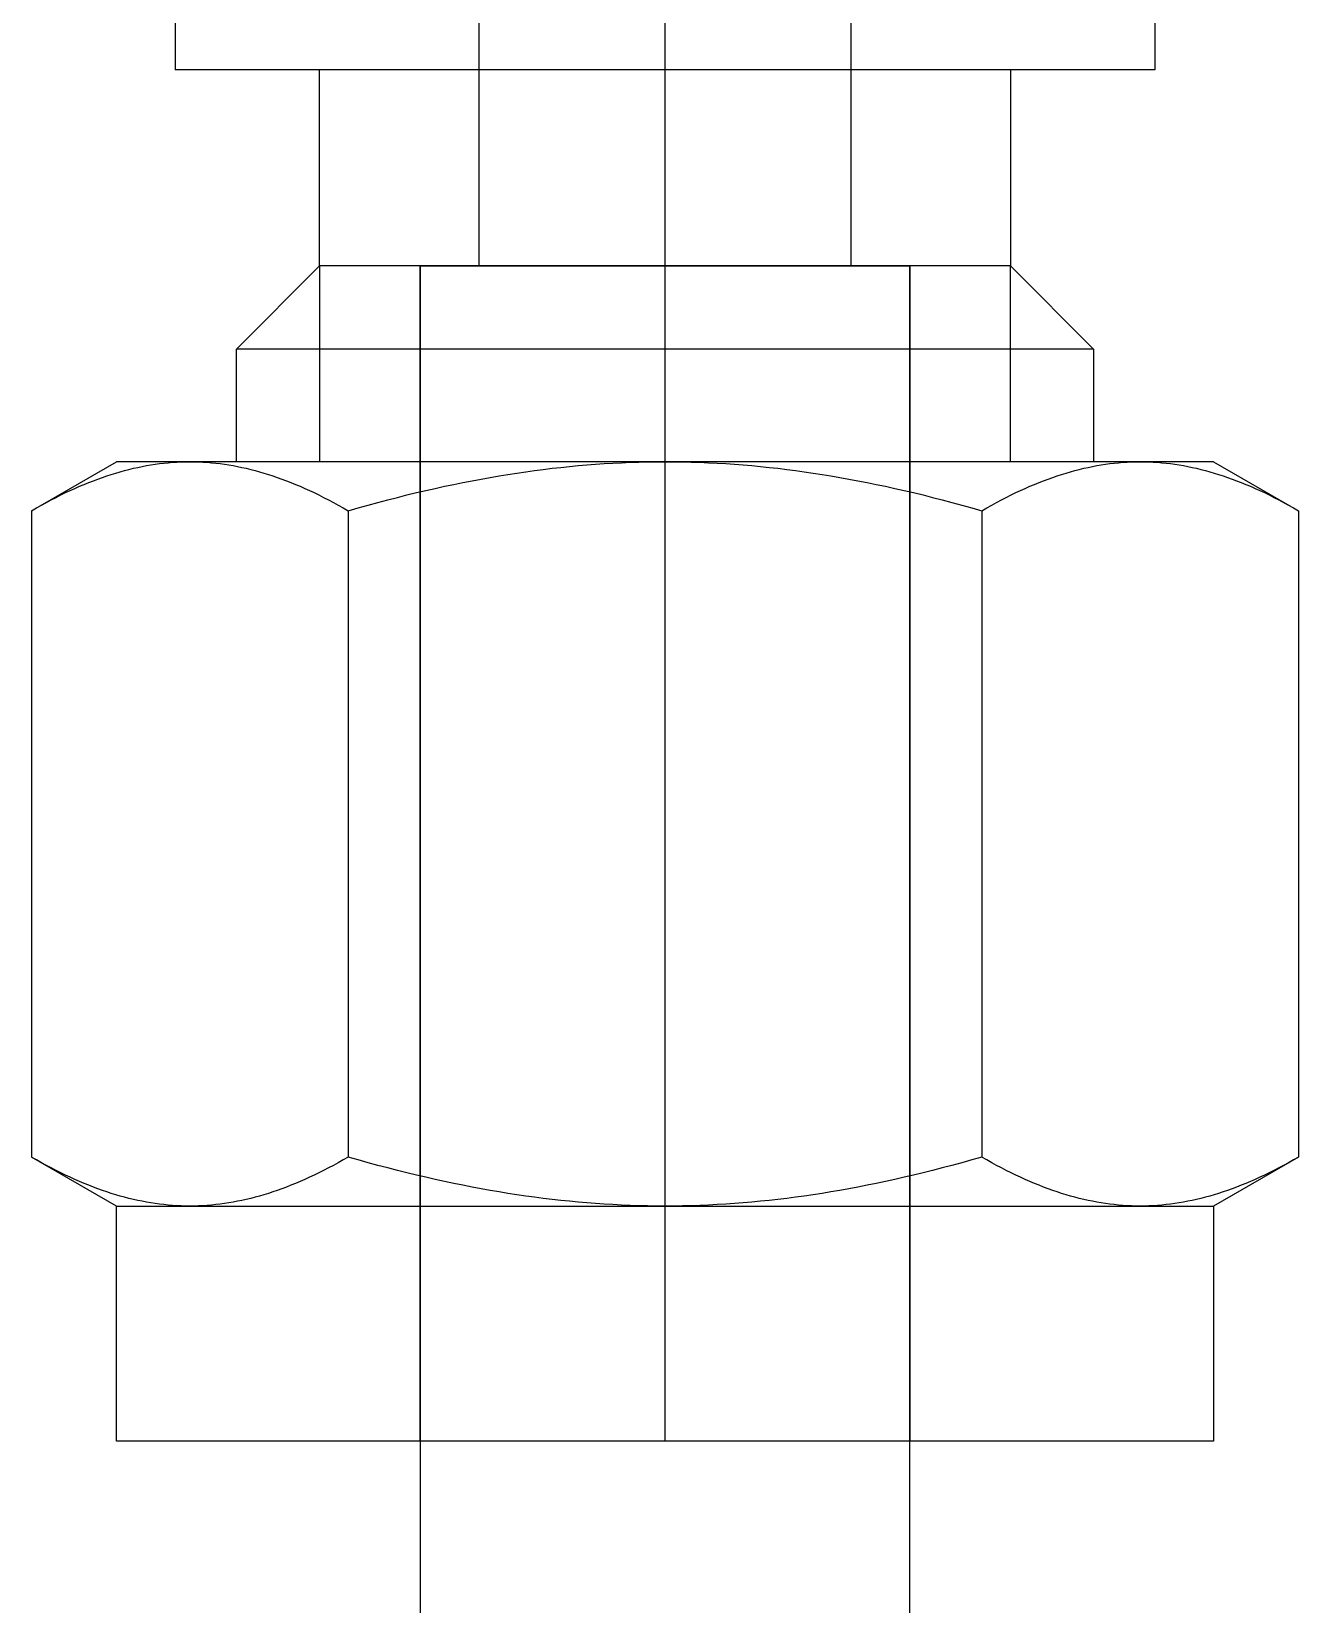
# Model space of a CAD drawing. Header units: inches. Extents: x 5.3 to 31.2, y 3.7 to 34.9.
# Drawn here: x 20.238 to 20.885, y 27.288 to 28.091 of the extents above; entities that cross this region are included whole.
import ezdxf

# ---------------------------------------------------------------- set-up
doc = ezdxf.new("R2010")
doc.units = ezdxf.units.IN
doc.header["$MEASUREMENT"] = 0
doc.linetypes.add('CENTER2', pattern=[28.575, 19.05, -3.175, 3.175, -3.175])
doc.linetypes.add('HIDDEN2', pattern=[4.7625, 3.175, -1.5875])
for name, color, linetype in [('.25 tubes', 170, 'Continuous'), ('TRDETAIL2', 7, 'Continuous'), ('TRDETAIL3', 7, 'Continuous'), ('TRMODEL1', 7, 'Continuous'), ('TRMODEL3', 7, 'Continuous')]:
    doc.layers.add(name, color=color, linetype=linetype)

# ---------------------------------------------------------------- blocks, each defined once
blk = doc.blocks.new('SS-400-3')
at = {"layer": 'TRDETAIL2', "color": 6, "linetype": 'HIDDEN2'}
for p, q in [((1.06, 0.125), (0.46, 0.125)), ((0.46, 0.125), (0.46, -0.125)), ((-0.46, 0.095), (0.46, 0.095)), ((0.46, -0.095), (0.095, -0.095)), ((0.46, -0.125), (1.06, -0.125))]:
    blk.add_line(p, q, dxfattribs=at)
at = {"layer": 'TRDETAIL3', "color": 4, "linetype": 'CENTER2'}
blk.add_line((-1.06, 0), (1.06, 0), dxfattribs=at)
at = {"layer": 'TRMODEL1', "color": 7, "linetype": 'Continuous'}
for p, q in [((0.58501, 0.32332), (0.56, 0.28)), ((0.58501, 0.32332), (0.58355, 0.32076)), ((0.58501, 0.32332), (0.91499, 0.32332)), ((0.91645, 0.32076), (0.91499, 0.32332)), ((0.94, 0.28), (0.91499, 0.32332)), ((0.57947, 0.31324), (0.5782, 0.31077)), ((0.58078, 0.31572), (0.57947, 0.31324)), ((0.58214, 0.31823), (0.58078, 0.31572)), ((0.58355, 0.32076), (0.58214, 0.31823)), ((0.91786, 0.31823), (0.91645, 0.32076)), ((0.91922, 0.31572), (0.91786, 0.31823)), ((0.92053, 0.31324), (0.91922, 0.31572)), ((0.9218, 0.31077), (0.92053, 0.31324)), ((0.57581, 0.30591), (0.57469, 0.3035)), ((0.57699, 0.30833), (0.57581, 0.30591)), ((0.5782, 0.31077), (0.57699, 0.30833)), ((0.92301, 0.30833), (0.9218, 0.31077)), ((0.92419, 0.30591), (0.92301, 0.30833)), ((0.92531, 0.3035), (0.92419, 0.30591)), ((0.57256, 0.29875), (0.57157, 0.29639)), ((0.5736, 0.30112), (0.57256, 0.29875)), ((0.57469, 0.3035), (0.5736, 0.30112)), ((0.9264, 0.30112), (0.92531, 0.3035)), ((0.92744, 0.29875), (0.9264, 0.30112)), ((0.92843, 0.29639), (0.92744, 0.29875)), ((0.56884, 0.28942), (0.56802, 0.28712)), ((0.56971, 0.29173), (0.56884, 0.28942)), ((0.57062, 0.29406), (0.56971, 0.29173)), ((0.57157, 0.29639), (0.57062, 0.29406)), ((0.92938, 0.29406), (0.92843, 0.29639)), ((0.93029, 0.29173), (0.92938, 0.29406)), ((0.93116, 0.28942), (0.93029, 0.29173)), ((0.93198, 0.28712), (0.93116, 0.28942)), ((0.56649, 0.28256), (0.56579, 0.28029)), ((0.56723, 0.28483), (0.56649, 0.28256)), ((0.56802, 0.28712), (0.56723, 0.28483)), ((0.93277, 0.28483), (0.93198, 0.28712)), ((0.93351, 0.28256), (0.93277, 0.28483)), ((0.93421, 0.28029), (0.93351, 0.28256)), ((0.56, 0.24249), (0.56, 0.28)), ((0.56393, 0.27354), (0.56339, 0.27131)), ((0.56451, 0.27579), (0.56393, 0.27354)), ((0.56513, 0.27803), (0.56451, 0.27579)), ((0.56579, 0.28029), (0.56513, 0.27803)), ((0.93487, 0.27803), (0.93421, 0.28029)), ((0.93549, 0.27579), (0.93487, 0.27803)), ((0.93607, 0.27354), (0.93549, 0.27579)), ((0.93661, 0.27131), (0.93607, 0.27354)), ((0.94, 0.28), (0.94, 0.24249)), ((1.06, 0.28), (0.94, 0.28)), ((1.06, -0.28), (1.06, 0.28)), ((0.56243, 0.26685), (0.56201, 0.26463)), ((0.56289, 0.26908), (0.56243, 0.26685)), ((0.56339, 0.27131), (0.56289, 0.26908)), ((0.93711, 0.26908), (0.93661, 0.27131)), ((0.93757, 0.26685), (0.93711, 0.26908)), ((0.93799, 0.26463), (0.93757, 0.26685)), ((0.56099, 0.25799), (0.56073, 0.25578)), ((0.56129, 0.2602), (0.56099, 0.25799)), ((0.56163, 0.26242), (0.56129, 0.2602)), ((0.56201, 0.26463), (0.56163, 0.26242)), ((0.93837, 0.26242), (0.93799, 0.26463)), ((0.93871, 0.2602), (0.93837, 0.26242)), ((0.93901, 0.25799), (0.93871, 0.2602)), ((0.93927, 0.25578), (0.93901, 0.25799)), ((-0.36, 0.25), (0.36, 0.25)), ((0.36, -0.25), (0.36, 0.25)), ((0.56018, 0.24914), (0.56008, 0.24693)), ((0.56032, 0.25136), (0.56018, 0.24914)), ((0.56051, 0.25357), (0.56032, 0.25136)), ((0.56073, 0.25578), (0.56051, 0.25357)), ((0.93949, 0.25357), (0.93927, 0.25578)), ((0.93968, 0.25136), (0.93949, 0.25357)), ((0.93982, 0.24914), (0.93968, 0.25136)), ((0.93992, 0.24693), (0.93982, 0.24914)), ((0.56002, 0.24471), (0.56, 0.24249)), ((0.56, 0.24249), (0.56002, 0.24026)), ((0.56, 0), (0.56, 0.24249)), ((0.56008, 0.24693), (0.56002, 0.24471)), ((0.93998, 0.24471), (0.93992, 0.24693)), ((0.94, 0.24249), (0.93998, 0.24471)), ((0.93998, 0.24026), (0.94, 0.24249)), ((0.94, 0.24249), (0.94, 0)), ((0.56002, 0.24026), (0.56008, 0.23805)), ((0.56008, 0.23805), (0.56018, 0.23583)), ((0.56018, 0.23583), (0.56032, 0.23362)), ((0.56032, 0.23362), (0.56051, 0.23141)), ((0.93949, 0.23141), (0.93968, 0.23362)), ((0.93968, 0.23362), (0.93982, 0.23583)), ((0.93982, 0.23583), (0.93992, 0.23805)), ((0.93992, 0.23805), (0.93998, 0.24026)), ((0.56051, 0.23141), (0.56073, 0.22919)), ((0.56073, 0.22919), (0.56099, 0.22698)), ((0.56099, 0.22698), (0.56129, 0.22477)), ((0.93871, 0.22477), (0.93901, 0.22698)), ((0.93901, 0.22698), (0.93927, 0.22919)), ((0.93927, 0.22919), (0.93949, 0.23141)), ((0.5025, 0.21875), (0.46, 0.17625)), ((0.5025, -0.21875), (0.5025, 0.21875)), ((0.56, 0.21875), (0.5025, 0.21875)), ((0.56129, 0.22477), (0.56163, 0.22256)), ((0.56163, 0.22256), (0.56201, 0.22034)), ((0.56201, 0.22034), (0.56243, 0.21812)), ((0.56243, 0.21812), (0.56289, 0.2159)), ((0.93711, 0.2159), (0.93757, 0.21812)), ((0.93757, 0.21812), (0.93799, 0.22034)), ((0.93799, 0.22034), (0.93837, 0.22256)), ((0.93837, 0.22256), (0.93871, 0.22477)), ((0.56289, 0.2159), (0.56339, 0.21367)), ((0.56339, 0.21367), (0.56393, 0.21143)), ((0.56393, 0.21143), (0.56451, 0.20919)), ((0.56451, 0.20919), (0.56513, 0.20694)), ((0.93487, 0.20694), (0.93549, 0.20919)), ((0.93549, 0.20919), (0.93607, 0.21143)), ((0.93607, 0.21143), (0.93661, 0.21367)), ((0.93661, 0.21367), (0.93711, 0.2159)), ((0.56513, 0.20694), (0.56579, 0.20468)), ((0.56579, 0.20468), (0.56649, 0.20242)), ((0.56649, 0.20242), (0.56723, 0.20014)), ((0.93277, 0.20014), (0.93351, 0.20242)), ((0.93351, 0.20242), (0.93421, 0.20468)), ((0.93421, 0.20468), (0.93487, 0.20694)), ((0.56723, 0.20014), (0.56802, 0.19785)), ((0.56802, 0.19785), (0.56884, 0.19555)), ((0.56884, 0.19555), (0.56971, 0.19324)), ((0.56971, 0.19324), (0.57062, 0.19092)), ((0.92938, 0.19092), (0.93029, 0.19324)), ((0.93029, 0.19324), (0.93116, 0.19555)), ((0.93116, 0.19555), (0.93198, 0.19785)), ((0.93198, 0.19785), (0.93277, 0.20014)), ((0.57062, 0.19092), (0.57157, 0.18858)), ((0.57157, 0.18858), (0.57256, 0.18623)), ((0.57256, 0.18623), (0.5736, 0.18386)), ((0.9264, 0.18386), (0.92744, 0.18623)), ((0.92744, 0.18623), (0.92843, 0.18858)), ((0.92843, 0.18858), (0.92938, 0.19092)), ((0.5736, 0.18386), (0.57469, 0.18147)), ((0.57469, 0.18147), (0.57581, 0.17907)), ((0.57581, 0.17907), (0.57699, 0.17664)), ((0.92301, 0.17664), (0.92419, 0.17907)), ((0.92419, 0.17907), (0.92531, 0.18147)), ((0.92531, 0.18147), (0.9264, 0.18386)), ((0.46, 0.17625), (0.36, 0.17625)), ((0.46, -0.17625), (0.46, 0.17625)), ((0.57699, 0.17664), (0.5782, 0.1742)), ((0.5782, 0.1742), (0.57947, 0.17174)), ((0.57947, 0.17174), (0.58078, 0.16925)), ((0.58078, 0.16925), (0.58214, 0.16675)), ((0.91786, 0.16675), (0.91922, 0.16925)), ((0.91922, 0.16925), (0.92053, 0.17174)), ((0.92053, 0.17174), (0.9218, 0.1742)), ((0.9218, 0.1742), (0.92301, 0.17664)), ((0.58214, 0.16675), (0.58355, 0.16421)), ((0.58355, 0.16421), (0.58501, 0.16166)), ((0.58501, 0.16166), (0.58355, 0.15655)), ((0.58501, 0.16166), (0.91499, 0.16166)), ((0.91499, 0.16166), (0.91645, 0.16421)), ((0.91645, 0.15655), (0.91499, 0.16166)), ((0.91645, 0.16421), (0.91786, 0.16675)), ((0.58355, 0.15655), (0.58214, 0.15148)), ((0.91786, 0.15148), (0.91645, 0.15655)), ((0.58078, 0.14647), (0.57947, 0.1415)), ((0.58214, 0.15148), (0.58078, 0.14647)), ((0.91922, 0.14647), (0.91786, 0.15148)), ((0.92053, 0.1415), (0.91922, 0.14647)), ((0.5782, 0.13657), (0.57699, 0.13169)), ((0.57947, 0.1415), (0.5782, 0.13657)), ((0.9218, 0.13657), (0.92053, 0.1415)), ((0.92301, 0.13169), (0.9218, 0.13657)), ((0.57699, 0.13169), (0.57581, 0.12684)), ((0.92419, 0.12684), (0.92301, 0.13169)), ((0.57469, 0.12203), (0.5736, 0.11726)), ((0.57581, 0.12684), (0.57469, 0.12203)), ((0.92531, 0.12203), (0.92419, 0.12684)), ((0.9264, 0.11726), (0.92531, 0.12203)), ((0.57256, 0.11252), (0.57157, 0.10781)), ((0.5736, 0.11726), (0.57256, 0.11252)), ((0.92744, 0.11252), (0.9264, 0.11726)), ((0.92843, 0.10781), (0.92744, 0.11252)), ((0.57157, 0.10781), (0.57062, 0.10314)), ((0.92938, 0.10314), (0.92843, 0.10781)), ((0.56971, 0.09849), (0.56884, 0.09387)), ((0.57062, 0.10314), (0.56971, 0.09849)), ((0.93029, 0.09849), (0.92938, 0.10314)), ((0.93116, 0.09387), (0.93029, 0.09849)), ((0.56802, 0.08927), (0.56723, 0.08469)), ((0.56884, 0.09387), (0.56802, 0.08927)), ((0.93198, 0.08927), (0.93116, 0.09387)), ((0.93277, 0.08469), (0.93198, 0.08927)), ((0.56723, 0.08469), (0.56649, 0.08014)), ((0.93351, 0.08014), (0.93277, 0.08469)), ((0.56579, 0.07561), (0.56513, 0.07109)), ((0.56649, 0.08014), (0.56579, 0.07561)), ((0.93421, 0.07561), (0.93351, 0.08014)), ((0.93487, 0.07109), (0.93421, 0.07561)), ((0.56451, 0.0666), (0.56393, 0.06211)), ((0.56513, 0.07109), (0.56451, 0.0666)), ((0.93549, 0.0666), (0.93487, 0.07109)), ((0.93607, 0.06211), (0.93549, 0.0666)), ((0.56339, 0.05764), (0.56289, 0.05318)), ((0.56393, 0.06211), (0.56339, 0.05764)), ((0.93661, 0.05764), (0.93607, 0.06211)), ((0.93711, 0.05318), (0.93661, 0.05764)), ((0.56243, 0.04874), (0.56201, 0.0443)), ((0.56289, 0.05318), (0.56243, 0.04874)), ((0.93757, 0.04874), (0.93711, 0.05318)), ((0.93799, 0.0443), (0.93757, 0.04874)), ((0.56201, 0.0443), (0.56163, 0.03986)), ((0.93837, 0.03986), (0.93799, 0.0443)), ((0.56129, 0.03543), (0.56099, 0.03101)), ((0.56163, 0.03986), (0.56129, 0.03543)), ((0.93871, 0.03543), (0.93837, 0.03986)), ((0.93901, 0.03101), (0.93871, 0.03543)), ((0.56073, 0.02659), (0.56051, 0.02216)), ((0.56099, 0.03101), (0.56073, 0.02659)), ((0.93927, 0.02659), (0.93901, 0.03101)), ((0.93949, 0.02216), (0.93927, 0.02659)), ((0.56032, 0.01774), (0.56018, 0.01331)), ((0.56051, 0.02216), (0.56032, 0.01774)), ((0.93968, 0.01774), (0.93949, 0.02216)), ((0.93982, 0.01331), (0.93968, 0.01774)), ((0.56008, 0.00888), (0.56002, 0.00445)), ((0.56018, 0.01331), (0.56008, 0.00888)), ((0.93992, 0.00888), (0.93982, 0.01331)), ((0.93998, 0.00445), (0.93992, 0.00888)), ((0.56002, 0.00445), (0.56, 0)), ((0.56, 0), (0.56002, -0.00445)), ((0.56, -0.24249), (0.56, 0)), ((0.94, 0), (0.93998, 0.00445)), ((0.93998, -0.00445), (0.94, 0)), ((0.94, 0), (0.94, -0.24249)), ((0.56002, -0.00445), (0.56008, -0.00888)), ((0.93992, -0.00888), (0.93998, -0.00445)), ((0.56008, -0.00888), (0.56018, -0.01331)), ((0.56018, -0.01331), (0.56032, -0.01774)), ((0.93968, -0.01774), (0.93982, -0.01331)), ((0.93982, -0.01331), (0.93992, -0.00888)), ((0.56032, -0.01774), (0.56051, -0.02216)), ((0.56051, -0.02216), (0.56073, -0.02659)), ((0.93927, -0.02659), (0.93949, -0.02216)), ((0.93949, -0.02216), (0.93968, -0.01774)), ((0.56073, -0.02659), (0.56099, -0.03101)), ((0.56099, -0.03101), (0.56129, -0.03543)), ((0.93871, -0.03543), (0.93901, -0.03101)), ((0.93901, -0.03101), (0.93927, -0.02659)), ((0.56129, -0.03543), (0.56163, -0.03986)), ((0.56163, -0.03986), (0.56201, -0.0443)), ((0.93799, -0.0443), (0.93837, -0.03986)), ((0.93837, -0.03986), (0.93871, -0.03543)), ((0.56201, -0.0443), (0.56243, -0.04874)), ((0.93757, -0.04874), (0.93799, -0.0443)), ((0.56243, -0.04874), (0.56289, -0.05318)), ((0.56289, -0.05318), (0.56339, -0.05764)), ((0.93661, -0.05764), (0.93711, -0.05318)), ((0.93711, -0.05318), (0.93757, -0.04874)), ((0.56339, -0.05764), (0.56393, -0.06211)), ((0.56393, -0.06211), (0.56451, -0.0666)), ((0.93549, -0.0666), (0.93607, -0.06211)), ((0.93607, -0.06211), (0.93661, -0.05764)), ((0.56451, -0.0666), (0.56513, -0.07109)), ((0.56513, -0.07109), (0.56579, -0.07561)), ((0.93421, -0.07561), (0.93487, -0.07109)), ((0.93487, -0.07109), (0.93549, -0.0666)), ((0.56579, -0.07561), (0.56649, -0.08014)), ((0.56649, -0.08014), (0.56723, -0.08469)), ((0.93277, -0.08469), (0.93351, -0.08014)), ((0.93351, -0.08014), (0.93421, -0.07561)), ((0.56723, -0.08469), (0.56802, -0.08927)), ((0.93198, -0.08927), (0.93277, -0.08469)), ((0.56802, -0.08927), (0.56884, -0.09387)), ((0.56884, -0.09387), (0.56971, -0.09849)), ((0.93029, -0.09849), (0.93116, -0.09387)), ((0.93116, -0.09387), (0.93198, -0.08927)), ((0.56971, -0.09849), (0.57062, -0.10314)), ((0.57062, -0.10314), (0.57157, -0.10781)), ((0.92843, -0.10781), (0.92938, -0.10314)), ((0.92938, -0.10314), (0.93029, -0.09849)), ((0.57157, -0.10781), (0.57256, -0.11252)), ((0.92744, -0.11252), (0.92843, -0.10781)), ((0.57256, -0.11252), (0.5736, -0.11726)), ((0.5736, -0.11726), (0.57469, -0.12203)), ((0.92531, -0.12203), (0.9264, -0.11726)), ((0.9264, -0.11726), (0.92744, -0.11252)), ((0.57469, -0.12203), (0.57581, -0.12684)), ((0.57581, -0.12684), (0.57699, -0.13169)), ((0.92301, -0.13169), (0.92419, -0.12684)), ((0.92419, -0.12684), (0.92531, -0.12203)), ((0.57699, -0.13169), (0.5782, -0.13657)), ((0.9218, -0.13657), (0.92301, -0.13169)), ((0.5782, -0.13657), (0.57947, -0.1415)), ((0.57947, -0.1415), (0.58078, -0.14647)), ((0.91922, -0.14647), (0.92053, -0.1415)), ((0.92053, -0.1415), (0.9218, -0.13657)), ((0.58078, -0.14647), (0.58214, -0.15148)), ((0.58214, -0.15148), (0.58355, -0.15655)), ((0.91645, -0.15655), (0.91786, -0.15148)), ((0.91786, -0.15148), (0.91922, -0.14647)), ((0.58355, -0.15655), (0.58501, -0.16166)), ((0.91499, -0.16166), (0.91645, -0.15655)), ((0.58214, -0.16675), (0.58078, -0.16925)), ((0.58355, -0.16421), (0.58214, -0.16675)), ((0.58501, -0.16166), (0.58355, -0.16421)), ((0.58501, -0.16166), (0.91499, -0.16166)), ((0.91645, -0.16421), (0.91499, -0.16166)), ((0.91786, -0.16675), (0.91645, -0.16421)), ((0.91922, -0.16925), (0.91786, -0.16675)), ((0.36, -0.17625), (0.46, -0.17625)), ((0.46, -0.17625), (0.5025, -0.21875)), ((0.57699, -0.17664), (0.57581, -0.17907)), ((0.5782, -0.1742), (0.57699, -0.17664)), ((0.57947, -0.17174), (0.5782, -0.1742)), ((0.58078, -0.16925), (0.57947, -0.17174)), ((0.92053, -0.17174), (0.91922, -0.16925)), ((0.9218, -0.1742), (0.92053, -0.17174)), ((0.92301, -0.17664), (0.9218, -0.1742)), ((0.92419, -0.17907), (0.92301, -0.17664)), ((0.5736, -0.18386), (0.57256, -0.18623)), ((0.57469, -0.18147), (0.5736, -0.18386)), ((0.57581, -0.17907), (0.57469, -0.18147)), ((0.92531, -0.18147), (0.92419, -0.17907)), ((0.9264, -0.18386), (0.92531, -0.18147)), ((0.92744, -0.18623), (0.9264, -0.18386)), ((0.57062, -0.19092), (0.56971, -0.19324)), ((0.57157, -0.18858), (0.57062, -0.19092)), ((0.57256, -0.18623), (0.57157, -0.18858)), ((0.92843, -0.18858), (0.92744, -0.18623)), ((0.92938, -0.19092), (0.92843, -0.18858)), ((0.93029, -0.19324), (0.92938, -0.19092)), ((0.56723, -0.20014), (0.56649, -0.20242)), ((0.56802, -0.19785), (0.56723, -0.20014)), ((0.56884, -0.19555), (0.56802, -0.19785)), ((0.56971, -0.19324), (0.56884, -0.19555)), ((0.93116, -0.19555), (0.93029, -0.19324)), ((0.93198, -0.19785), (0.93116, -0.19555)), ((0.93277, -0.20014), (0.93198, -0.19785)), ((0.93351, -0.20242), (0.93277, -0.20014)), ((0.56513, -0.20694), (0.56451, -0.20919)), ((0.56579, -0.20468), (0.56513, -0.20694)), ((0.56649, -0.20242), (0.56579, -0.20468)), ((0.93421, -0.20468), (0.93351, -0.20242)), ((0.93487, -0.20694), (0.93421, -0.20468)), ((0.93549, -0.20919), (0.93487, -0.20694)), ((0.56289, -0.2159), (0.56243, -0.21812)), ((0.56339, -0.21367), (0.56289, -0.2159)), ((0.56393, -0.21143), (0.56339, -0.21367)), ((0.56451, -0.20919), (0.56393, -0.21143)), ((0.93607, -0.21143), (0.93549, -0.20919)), ((0.93661, -0.21367), (0.93607, -0.21143)), ((0.93711, -0.2159), (0.93661, -0.21367)), ((0.93757, -0.21812), (0.93711, -0.2159)), ((0.5025, -0.21875), (0.56, -0.21875)), ((0.56129, -0.22477), (0.56099, -0.22698)), ((0.56163, -0.22256), (0.56129, -0.22477)), ((0.56201, -0.22034), (0.56163, -0.22256)), ((0.56243, -0.21812), (0.56201, -0.22034)), ((0.93799, -0.22034), (0.93757, -0.21812)), ((0.93837, -0.22256), (0.93799, -0.22034)), ((0.93871, -0.22477), (0.93837, -0.22256)), ((0.93901, -0.22698), (0.93871, -0.22477)), ((0.56051, -0.23141), (0.56032, -0.23362)), ((0.56073, -0.22919), (0.56051, -0.23141)), ((0.56099, -0.22698), (0.56073, -0.22919)), ((0.93927, -0.22919), (0.93901, -0.22698)), ((0.93949, -0.23141), (0.93927, -0.22919)), ((0.93968, -0.23362), (0.93949, -0.23141)), ((0.56002, -0.24026), (0.56, -0.24249)), ((0.56008, -0.23805), (0.56002, -0.24026)), ((0.56018, -0.23583), (0.56008, -0.23805)), ((0.56032, -0.23362), (0.56018, -0.23583)), ((0.93982, -0.23583), (0.93968, -0.23362)), ((0.93992, -0.23805), (0.93982, -0.23583)), ((0.93998, -0.24026), (0.93992, -0.23805)), ((0.94, -0.24249), (0.93998, -0.24026)), ((0.56, -0.24249), (0.56002, -0.24471)), ((0.56, -0.28), (0.56, -0.24249)), ((0.56002, -0.24471), (0.56008, -0.24693)), ((0.56008, -0.24693), (0.56018, -0.24914)), ((0.93982, -0.24914), (0.93992, -0.24693)), ((0.93992, -0.24693), (0.93998, -0.24471)), ((0.93998, -0.24471), (0.94, -0.24249)), ((0.94, -0.24249), (0.94, -0.28)), ((0.25, -0.25), (0.36, -0.25)), ((0.56018, -0.24914), (0.56032, -0.25136)), ((0.56032, -0.25136), (0.56051, -0.25357)), ((0.56051, -0.25357), (0.56073, -0.25578)), ((0.56073, -0.25578), (0.56099, -0.25799)), ((0.93901, -0.25799), (0.93927, -0.25578)), ((0.93927, -0.25578), (0.93949, -0.25357)), ((0.93949, -0.25357), (0.93968, -0.25136)), ((0.93968, -0.25136), (0.93982, -0.24914)), ((0.56099, -0.25799), (0.56129, -0.2602)), ((0.56129, -0.2602), (0.56163, -0.26242)), ((0.56163, -0.26242), (0.56201, -0.26463)), ((0.56201, -0.26463), (0.56243, -0.26685)), ((0.93757, -0.26685), (0.93799, -0.26463)), ((0.93799, -0.26463), (0.93837, -0.26242)), ((0.93837, -0.26242), (0.93871, -0.2602)), ((0.93871, -0.2602), (0.93901, -0.25799)), ((0.56243, -0.26685), (0.56289, -0.26908)), ((0.56289, -0.26908), (0.56339, -0.27131)), ((0.56339, -0.27131), (0.56393, -0.27354)), ((0.93607, -0.27354), (0.93661, -0.27131)), ((0.93661, -0.27131), (0.93711, -0.26908)), ((0.93711, -0.26908), (0.93757, -0.26685)), ((0.56, -0.28), (0.58501, -0.32332)), ((0.56393, -0.27354), (0.56451, -0.27579)), ((0.56451, -0.27579), (0.56513, -0.27803)), ((0.56513, -0.27803), (0.56579, -0.28029)), ((0.56579, -0.28029), (0.56649, -0.28256)), ((0.91499, -0.32332), (0.94, -0.28)), ((0.93351, -0.28256), (0.93421, -0.28029)), ((0.93421, -0.28029), (0.93487, -0.27803)), ((0.93487, -0.27803), (0.93549, -0.27579)), ((0.93549, -0.27579), (0.93607, -0.27354)), ((0.94, -0.28), (1.06, -0.28)), ((0.56649, -0.28256), (0.56723, -0.28483)), ((0.56723, -0.28483), (0.56802, -0.28712)), ((0.56802, -0.28712), (0.56884, -0.28942)), ((0.93116, -0.28942), (0.93198, -0.28712)), ((0.93198, -0.28712), (0.93277, -0.28483)), ((0.93277, -0.28483), (0.93351, -0.28256)), ((0.56884, -0.28942), (0.56971, -0.29173)), ((0.56971, -0.29173), (0.57062, -0.29406)), ((0.57062, -0.29406), (0.57157, -0.29639)), ((0.57157, -0.29639), (0.57256, -0.29875)), ((0.92744, -0.29875), (0.92843, -0.29639)), ((0.92843, -0.29639), (0.92938, -0.29406)), ((0.92938, -0.29406), (0.93029, -0.29173)), ((0.93029, -0.29173), (0.93116, -0.28942)), ((0.57256, -0.29875), (0.5736, -0.30112)), ((0.5736, -0.30112), (0.57469, -0.3035)), ((0.57469, -0.3035), (0.57581, -0.30591)), ((0.92419, -0.30591), (0.92531, -0.3035)), ((0.92531, -0.3035), (0.9264, -0.30112)), ((0.9264, -0.30112), (0.92744, -0.29875)), ((0.57581, -0.30591), (0.57699, -0.30833)), ((0.57699, -0.30833), (0.5782, -0.31077)), ((0.5782, -0.31077), (0.57947, -0.31324)), ((0.92053, -0.31324), (0.9218, -0.31077)), ((0.9218, -0.31077), (0.92301, -0.30833)), ((0.92301, -0.30833), (0.92419, -0.30591)), ((0.57947, -0.31324), (0.58078, -0.31572)), ((0.58078, -0.31572), (0.58214, -0.31823)), ((0.58214, -0.31823), (0.58355, -0.32076)), ((0.58355, -0.32076), (0.58501, -0.32332)), ((0.91499, -0.32332), (0.91645, -0.32076)), ((0.91645, -0.32076), (0.91786, -0.31823)), ((0.91786, -0.31823), (0.91922, -0.31572)), ((0.91922, -0.31572), (0.92053, -0.31324)), ((0.58501, -0.32332), (0.91499, -0.32332))]:
    blk.add_line(p, q, dxfattribs=at)
at = {"layer": 'TRMODEL3', "color": 1, "linetype": 'Continuous'}
for p, q in [((0.46, 0.17625), (0.56, 0.17625)), ((0.56, -0.17625), (0.46, -0.17625))]:
    blk.add_line(p, q, dxfattribs=at)

msp = doc.modelspace()

# ---------------------------------------------------------------- linework, layer by layer
at = {"layer": '.25 tubes', "color": 5}
msp.add_lwpolyline([(20.43626, 26.60437), (20.68626, 26.60437), (20.68626, 27.97117), (20.43626, 27.97117)], close=True, dxfattribs=at)

# ---------------------------------------------------------------- block references
at = {"linetype": 'Continuous', "xscale": -1, "rotation": 90}
msp.add_blockref('SS-400-3', (20.56126, 28.43117), dxfattribs=at)

doc.saveas('drawing.dxf')
